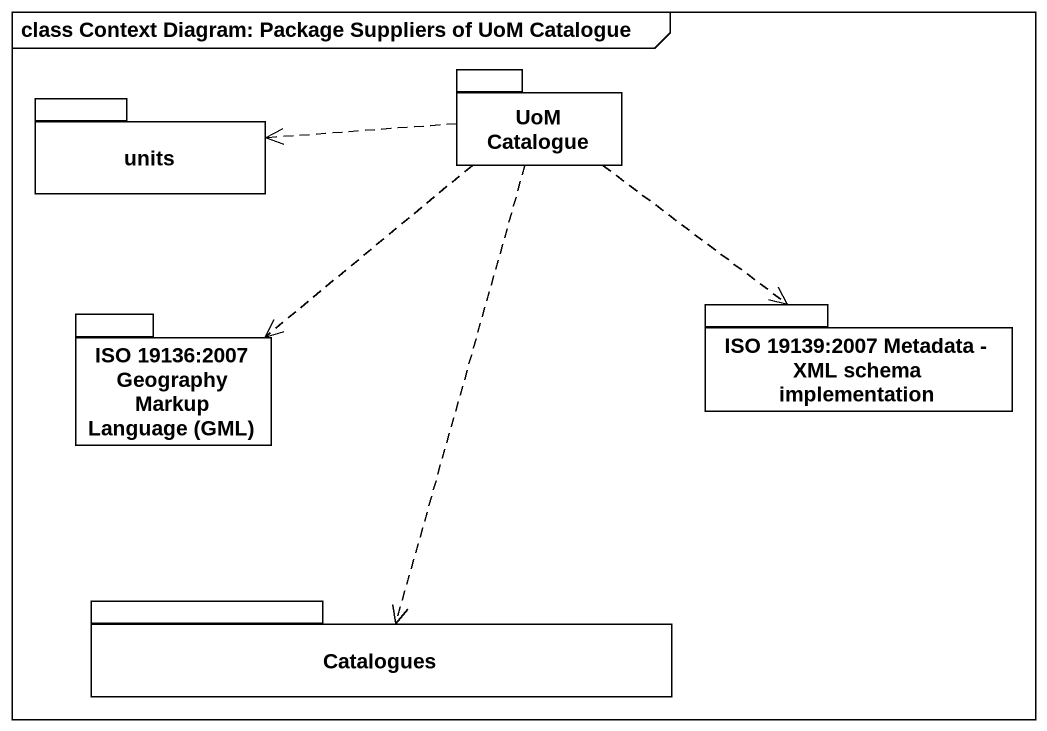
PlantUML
@startuml
mainframe class Context Diagram: Package Suppliers of UoM Catalogue
package "UoM Catalogue" as UoM_Catalogue {
}
package units {
}
package "ISO 19136:2007 Geography Markup Language (GML)" as ISO_19136_2007_Geography {
}
package "ISO 19139:2007 Metadata - XML schema implementation" as ISO_19139_2007_Metadata_XML {
}
package Catalogues {
}
UoM_Catalogue .left.> units
UoM_Catalogue ..> ISO_19136_2007_Geography
UoM_Catalogue ..> ISO_19139_2007_Metadata_XML
UoM_Catalogue ..> Catalogues
@enduml
